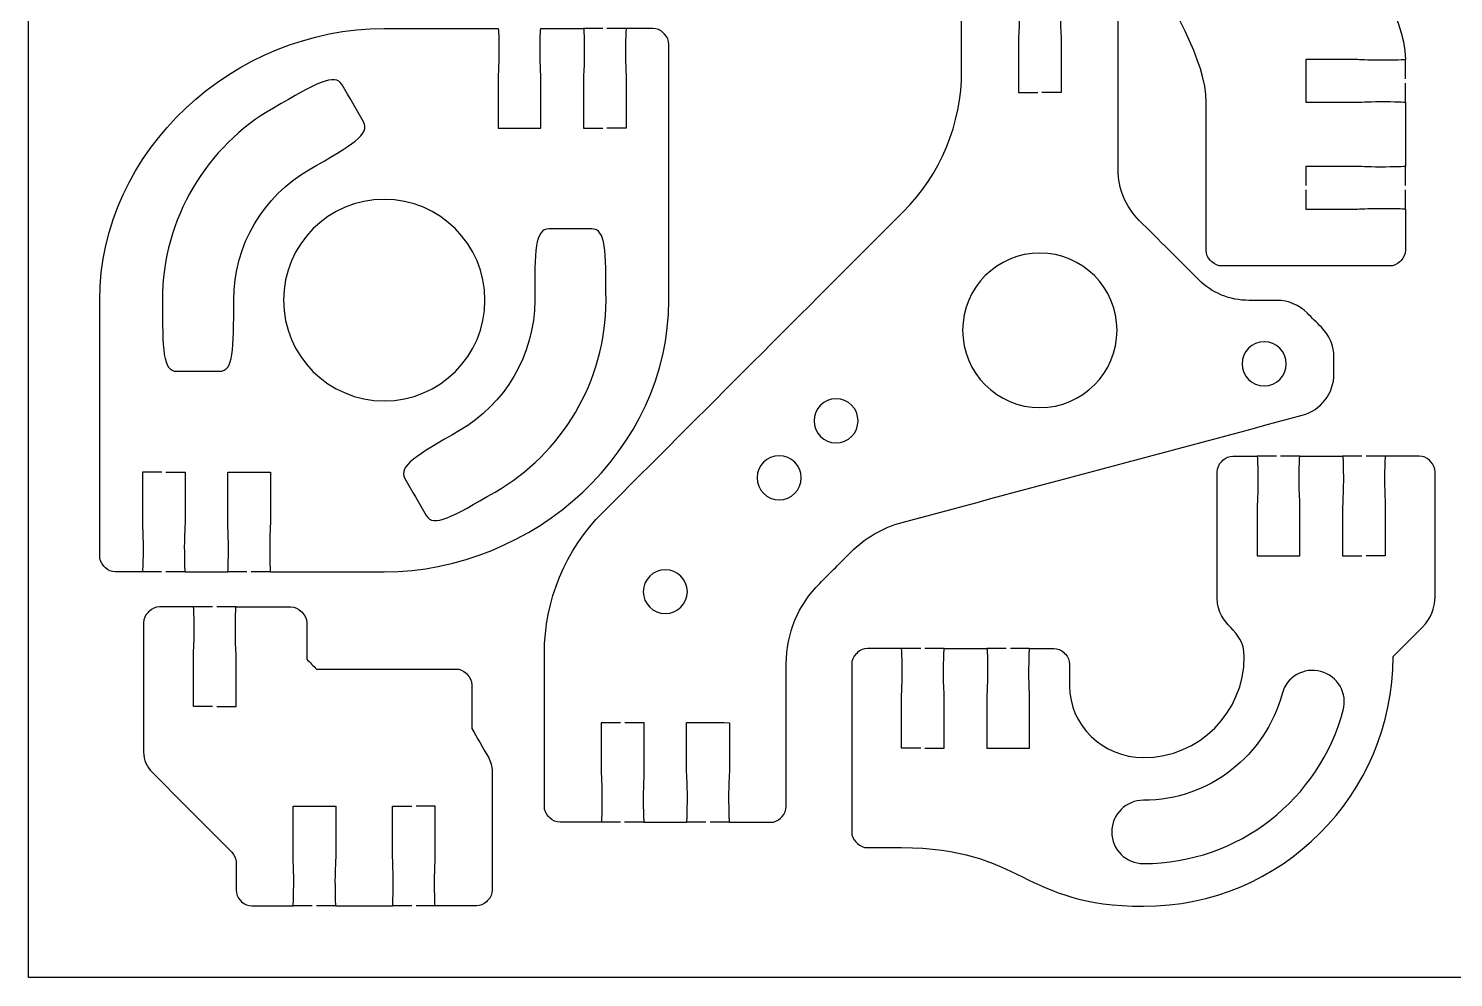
# Model space of a CAD drawing. Extents: x 0 to 410, y 0 to 300.
# Drawn here: x 0.2 to 100.3, y 0.2 to 66.9 of the extents above; entities that cross this region are included whole.
import ezdxf

# ---------------------------------------------------------------- set-up
doc = ezdxf.new("R2010")
doc.units = 0
doc.header["$MEASUREMENT"] = 0
doc.layers.add('DEFAULT', color=18, linetype='CONTINUOUS')

msp = doc.modelspace()

# ---------------------------------------------------------------- linework, layer by layer
at = {"layer": 'DEFAULT', "color": 18}
msp.add_lwpolyline([(200.18, 0.18), (0.18, 0.18), (0.18, 300.18), (200.18, 300.18)], close=True, dxfattribs=at)
at = {"layer": 'DEFAULT', "color": 1}
for points in [[(40.54, 66.85), (39.19, 66.85)], [(42.19, 66.85), (40.84, 66.85)], [(96.96, 63.32), (96.96, 64.67)], [(96.96, 61.67), (96.96, 63.02)], [(96.96, 55.83), (96.96, 57.18)], [(96.96, 54.18), (96.96, 55.53)], [(87.89, 36.81), (86.54, 36.81)], [(89.54, 36.81), (88.19, 36.81)], [(93.9, 36.81), (92.55, 36.81)], [(95.55, 36.81), (94.2, 36.81)], [(9.53, 28.69), (8.19, 28.69)], [(11.18, 28.69), (9.84, 28.69)], [(15.53, 28.69), (14.18, 28.69)], [(17.18, 28.69), (15.83, 28.69)], [(13.12, 26.21), (11.77, 26.21)], [(14.77, 26.21), (13.42, 26.21)], [(62.89, 23.29), (61.54, 23.29)], [(64.55, 23.29), (63.19, 23.29)], [(68.9, 23.3), (67.54, 23.3)], [(70.55, 23.3), (69.2, 23.3)], [(41.78, 11.09), (40.44, 11.09)], [(43.44, 11.09), (42.08, 11.09)], [(47.79, 11.08), (46.44, 11.08)], [(49.44, 11.08), (48.09, 11.08)], [(20.12, 5.21), (18.77, 5.21)], [(21.77, 5.21), (20.42, 5.21)], [(27.12, 5.21), (25.77, 5.21)], [(28.77, 5.21), (27.42, 5.21)]]:
    msp.add_lwpolyline(points, dxfattribs=at)
for points, knots in [([(87.17, 202.37), (87.49, 202.69), (87.8, 203), (88.12, 203.32), (87.77, 203.67), (87.41, 204.03), (87.06, 204.38), (86.82, 204.62), (86.47, 204.9), (85.79, 205.59), (85.12, 206.25), (84.59, 206.81), (84.59, 206.86), (85.11, 207.37), (85.63, 207.89), (86.14, 208.41), (86.33, 208.59), (86.59, 208.7), (86.85, 208.7), (86.9, 208.7), (86.95, 208.7), (87, 208.7), (87.26, 208.7), (87.52, 208.59), (87.71, 208.41), (89.56, 206.55), (91.42, 204.69), (93.28, 202.83), (94.4, 201.7), (95.03, 200.18), (95.03, 198.59), (95.03, 198.11), (95.03, 197.64), (95.03, 197.16), (94.96, 197.13), (94.21, 197.11), (93.28, 197.11), (92.32, 197.11), (91.87, 197.16), (91.53, 197.16), (91.03, 197.16), (90.53, 197.16), (90.03, 197.16), (90.04, 196.16), (90.04, 195.16), (90.04, 194.16), (90.54, 194.16), (91.03, 194.16), (91.53, 194.16), (91.87, 194.16), (92.32, 194.21), (93.28, 194.21), (94.25, 194.21), (95.03, 194.19), (95.03, 194.16), (95.03, 192.59), (94.36, 192.06), (93.62, 191.32), (92.84, 190.54), (92.84, 189.27), (93.62, 188.49), (94.4, 187.71), (95.66, 187.71), (96.45, 188.49), (97.13, 189.17), (98.24, 189.17), (98.92, 188.49), (99.61, 187.81), (99.61, 186.7), (98.92, 186.02), (96, 183.09), (92.48, 179.81), (91.43, 175.65), (90.64, 172.79), (90.03, 169.38), (90.04, 164.16), (90.04, 160.97), (90.04, 157.77), (90.04, 154.58), (90.04, 154.55), (89.25, 154.53), (88.28, 154.53), (87.32, 154.53), (86.87, 154.58), (86.54, 154.58), (86.04, 154.58), (85.54, 154.58), (85.04, 154.58), (85.04, 153.58), (85.04, 152.58), (85.04, 151.58), (85.54, 151.58), (86.04, 151.58), (86.53, 151.58), (86.87, 151.58), (87.32, 151.62), (88.28, 151.62), (89.25, 151.62), (90.03, 151.61), (90.04, 151.58), (90.03, 149.58), (91.54, 149.12), (91.54, 146.08), (91.54, 141.61), (90.03, 140.93), (90.03, 138), (90.03, 137.97), (89.25, 137.95), (88.28, 137.94), (87.32, 137.94), (86.87, 138), (86.54, 137.99), (86.04, 137.99), (85.54, 137.99), (85.04, 137.99), (85.04, 136.99), (85.04, 135.99), (85.04, 134.99), (85.54, 134.99), (86.04, 134.99), (86.54, 134.99), (86.87, 134.99), (87.32, 135.04), (88.28, 135.04), (89.25, 135.04), (90.03, 135.02), (90.03, 134.99), (90.04, 116.99), (85.05, 109.88), (85.05, 87.5), (85.05, 87.46), (84.27, 87.45), (83.31, 87.45), (82.34, 87.45), (81.89, 87.5), (81.55, 87.5), (81.05, 87.5), (80.56, 87.5), (80.06, 87.5), (80.06, 86.5), (80.06, 85.5), (80.05, 84.49), (80.56, 84.49), (81.06, 84.49), (81.56, 84.49), (81.89, 84.49), (82.34, 84.54), (83.31, 84.55), (84.27, 84.54), (85.05, 84.52), (85.06, 84.49), (85.06, 81.49), (96.96, 71.04), (96.96, 64.67), (96.96, 64.65), (96.18, 64.62), (95.21, 64.62), (94.24, 64.62), (93.79, 64.67), (93.46, 64.67), (92.3, 64.67), (91.13, 64.67), (89.96, 64.67), (89.96, 63.67), (89.96, 62.67), (89.96, 61.67), (91.13, 61.67), (92.29, 61.67), (93.46, 61.67), (93.79, 61.67), (94.24, 61.72), (95.21, 61.72), (96.18, 61.72), (96.96, 61.7), (96.96, 61.67), (96.96, 60.17), (96.96, 58.67), (96.96, 57.18), (96.96, 57.14), (96.18, 57.13), (95.21, 57.12), (94.24, 57.12), (93.79, 57.17), (93.46, 57.17), (92.29, 57.17), (91.13, 57.17), (89.96, 57.17), (89.96, 56.72), (89.96, 56.27), (89.96, 55.82)], [0, 0, 0, 0, 3.818377, 3.818377, 3.818377, 8.068094, 8.068094, 8.068094, 9.068094, 9.068094, 9.068094, 10.068094, 10.068094, 10.068094, 16.290634, 16.290634, 16.290634, 17.290634, 17.290634, 17.290634, 17.710634, 17.710634, 17.710634, 18.710634, 18.710634, 18.710634, 41.06228, 41.06228, 41.06228, 42.06228, 42.06228, 42.06228, 46.11228, 46.11228, 46.11228, 47.11228, 47.11228, 47.11228, 48.11228, 48.11228, 48.11228, 52.36228, 52.36228, 52.36228, 60.862286, 60.862286, 60.862286, 65.102298, 65.102298, 65.102298, 66.102298, 66.102298, 66.102298, 67.102298, 67.102298, 67.102298, 68.102298, 68.102298, 68.102298, 69.102298, 69.102298, 69.102298, 70.102298, 70.102298, 70.102298, 71.102298, 71.102298, 71.102298, 72.102298, 72.102298, 72.102298, 73.102298, 73.102298, 73.102298, 74.102298, 74.102298, 74.102298, 101.272298, 101.272298, 101.272298, 102.272298, 102.272298, 102.272298, 103.272298, 103.272298, 103.272298, 107.53231, 107.53231, 107.53231, 116.042316, 116.042316, 116.042316, 120.282316, 120.282316, 120.282316, 121.282316, 121.282316, 121.282316, 122.282316, 122.282316, 122.282316, 123.282316, 123.282316, 123.282316, 124.282316, 124.282316, 124.282316, 125.282316, 125.282316, 125.282316, 126.282316, 126.282316, 126.282316, 130.542327, 130.542327, 130.542327, 139.042327, 139.042327, 139.042327, 143.302327, 143.302327, 143.302327, 144.302327, 144.302327, 144.302327, 145.302327, 145.302327, 145.302327, 146.302327, 146.302327, 146.302327, 147.302327, 147.302327, 147.302327, 148.302327, 148.302327, 148.302327, 152.542327, 152.542327, 152.542327, 161.052333, 161.052333, 161.052333, 165.312333, 165.312333, 165.312333, 166.312333, 166.312333, 166.312333, 167.312333, 167.312333, 167.312333, 168.312333, 168.312333, 168.312333, 169.312333, 169.312333, 169.312333, 170.312333, 170.312333, 170.312333, 180.242333, 180.242333, 180.242333, 188.752333, 188.752333, 188.752333, 198.672333, 198.672333, 198.672333, 199.672333, 199.672333, 199.672333, 200.672333, 200.672333, 200.672333, 213.412333, 213.412333, 213.412333, 214.412333, 214.412333, 214.412333, 215.412333, 215.412333, 215.412333, 225.332333, 225.332333, 225.332333, 229.162333, 229.162333, 229.162333, 229.162333]), ([(89.96, 55.52), (89.96, 55.07), (89.96, 54.62), (89.96, 54.17), (91.13, 54.17), (92.29, 54.17), (93.46, 54.17), (93.8, 54.17), (94.24, 54.22), (95.21, 54.22), (96.11, 54.22), (96.85, 54.2), (96.95, 54.17), (96.96, 54.17), (96.96, 54.17), (96.96, 54.17), (96.96, 53.2), (96.96, 52.24), (96.96, 51.27), (96.96, 51.01), (96.85, 50.75), (96.67, 50.56), (96.63, 50.53), (96.6, 50.49), (96.56, 50.46), (96.37, 50.27), (96.12, 50.17), (95.86, 50.17), (91.93, 50.17), (88, 50.17), (84.07, 50.17), (83.8, 50.17), (83.54, 50.27), (83.36, 50.46), (83.32, 50.49), (83.29, 50.53), (83.25, 50.56), (83.06, 50.75), (82.96, 51.01), (82.96, 51.27), (82.96, 53.17), (82.96, 61.02), (82.96, 61.67), (82.96, 67.46), (73.44, 77.17), (73.44, 86), (73.44, 95.79), (75.46, 99.59), (76.06, 103.72), (77.52, 114.9), (80.04, 122.2), (80.04, 134.99), (80.04, 138.18), (80.04, 141.38), (80.04, 144.58), (80.11, 144.6), (80.87, 144.63), (81.79, 144.63), (82.75, 144.63), (83.2, 144.57), (83.54, 144.58), (84.04, 144.58), (84.54, 144.58), (85.04, 144.58), (85.04, 145.03), (85.04, 145.48), (85.04, 145.93)], [0, 0, 0, 0, 3.83, 3.83, 3.83, 13.74, 13.74, 13.74, 14.74, 14.74, 14.74, 15.74, 15.74, 15.74, 16.74, 16.74, 16.74, 24.95, 24.95, 24.95, 25.95, 25.95, 25.95, 26.374264, 26.374264, 26.374264, 27.374264, 27.374264, 27.374264, 60.794264, 60.794264, 60.794264, 61.794264, 61.794264, 61.794264, 62.218528, 62.218528, 62.218528, 63.218528, 63.218528, 63.218528, 64.218528, 64.218528, 64.218528, 65.218528, 65.218528, 65.218528, 66.218528, 66.218528, 66.218528, 67.218528, 67.218528, 67.218528, 94.408528, 94.408528, 94.408528, 95.408528, 95.408528, 95.408528, 96.408528, 96.408528, 96.408528, 100.648528, 100.648528, 100.648528, 104.478528, 104.478528, 104.478528, 104.478528]), ([(41.79, 18.08), (41.34, 18.08), (40.89, 18.08), (40.44, 18.08), (40.44, 16.92), (40.43, 15.75), (40.43, 14.59), (40.44, 14.25), (40.48, 13.8), (40.48, 12.84), (40.48, 11.87), (40.47, 11.09), (40.43, 11.09), (39.47, 11.09), (38.51, 11.09), (37.54, 11.09), (37.28, 11.09), (37.02, 11.19), (36.84, 11.38), (36.8, 11.42), (36.76, 11.45), (36.73, 11.49), (36.54, 11.67), (36.44, 11.93), (36.44, 12.19), (36.44, 15.78), (36.44, 19.36), (36.44, 22.95), (36.44, 26.66), (37.91, 30.22), (40.54, 32.85), (47.58, 39.89), (54.62, 46.94), (61.67, 53.98), (64.29, 56.6), (65.77, 60.16), (65.77, 63.88), (65.77, 65.34), (65.77, 66.79), (65.77, 68.25), (65.77, 68.51), (65.87, 68.77), (66.06, 68.95), (66.09, 68.99), (66.13, 69.03), (66.17, 69.06), (66.35, 69.25), (66.61, 69.35), (66.87, 69.35), (67.84, 69.35), (68.8, 69.35), (69.76, 69.35), (69.8, 69.35), (69.81, 68.57), (69.81, 67.61), (69.81, 66.64), (69.76, 66.19), (69.76, 65.85), (69.76, 64.69), (69.76, 63.52), (69.76, 62.36), (70.22, 62.36), (70.67, 62.36), (71.12, 62.36)], [0, 0, 0, 0, 3.83, 3.83, 3.83, 13.740005, 13.740005, 13.740005, 14.740005, 14.740005, 14.740005, 15.740005, 15.740005, 15.740005, 23.930005, 23.930005, 23.930005, 24.930005, 24.930005, 24.930005, 25.354269, 25.354269, 25.354269, 26.354269, 26.354269, 26.354269, 56.844269, 56.844269, 56.844269, 57.844269, 57.844269, 57.844269, 142.555662, 142.555662, 142.555662, 143.555662, 143.555662, 143.555662, 155.945662, 155.945662, 155.945662, 156.945662, 156.945662, 156.945662, 157.369926, 157.369926, 157.369926, 158.369926, 158.369926, 158.369926, 166.559926, 166.559926, 166.559926, 167.559926, 167.559926, 167.559926, 168.559926, 168.559926, 168.559926, 178.469926, 178.469926, 178.469926, 182.309926, 182.309926, 182.309926, 182.309926]), ([(42.09, 18.09), (42.54, 18.09), (42.99, 18.09), (43.44, 18.09), (43.44, 16.92), (43.44, 15.75), (43.44, 14.58), (43.44, 14.25), (43.39, 13.8), (43.39, 12.84), (43.39, 11.88), (43.41, 11.1), (43.44, 11.09), (44.44, 11.09), (45.44, 11.09), (46.44, 11.08), (46.47, 11.08), (46.49, 11.87), (46.49, 12.83), (46.49, 13.8), (46.44, 14.25), (46.44, 14.58), (46.44, 15.75), (46.44, 16.92), (46.44, 18.09), (47.44, 18.09), (48.44, 18.09), (49.44, 18.08), (49.44, 16.92), (49.44, 15.75), (49.44, 14.58), (49.44, 14.25), (49.39, 13.8), (49.39, 12.83), (49.39, 11.9), (49.41, 11.14), (49.44, 11.08), (50.41, 11.08), (51.37, 11.08), (52.34, 11.08), (52.6, 11.08), (52.85, 11.19), (53.04, 11.38), (53.08, 11.41), (53.11, 11.45), (53.15, 11.48), (53.33, 11.67), (53.44, 11.92), (53.44, 12.19), (53.44, 15.53), (53.44, 18.87), (53.44, 22.21), (53.44, 24.33), (54.28, 26.37), (55.79, 27.87), (56.52, 28.6), (57.26, 29.34), (58, 30.08), (58.99, 31.07), (60.22, 31.78), (61.58, 32.15), (70.96, 34.66), (80.34, 37.17), (89.71, 39.68), (91.03, 40.04), (91.94, 41.23), (91.94, 42.58), (91.94, 42.97), (91.94, 43.36), (91.94, 43.75), (91.94, 44.54), (91.62, 45.3), (91.06, 45.87), (90.72, 46.2), (90.39, 46.53), (90.06, 46.87), (89.49, 47.43), (88.73, 47.75), (87.94, 47.75), (87.28, 47.75), (86.62, 47.75), (85.96, 47.75), (84.63, 47.75), (83.36, 48.27), (82.42, 49.21), (81.03, 50.61), (79.63, 52), (78.23, 53.4), (77.3, 54.34), (76.77, 55.61), (76.77, 56.94), (76.77, 60.71), (76.77, 64.48), (76.77, 68.25), (76.77, 68.52), (76.66, 68.77), (76.47, 68.96), (76.44, 68.99), (76.4, 69.03), (76.37, 69.06), (76.18, 69.25), (75.93, 69.36), (75.66, 69.36), (74.7, 69.36), (73.73, 69.36), (72.77, 69.36), (72.74, 69.36), (72.72, 68.57), (72.72, 67.61), (72.72, 66.64), (72.77, 66.19), (72.77, 65.85), (72.77, 64.69), (72.77, 63.52), (72.77, 62.35), (72.32, 62.35), (71.86, 62.35), (71.41, 62.35)], [0, 0, 0, 0, 3.83, 3.83, 3.83, 13.76, 13.76, 13.76, 14.76, 14.76, 14.76, 15.76, 15.76, 15.76, 24.270006, 24.270006, 24.270006, 25.270006, 25.270006, 25.270006, 26.270006, 26.270006, 26.270006, 36.200006, 36.200006, 36.200006, 44.710012, 44.710012, 44.710012, 54.630012, 54.630012, 54.630012, 55.630012, 55.630012, 55.630012, 56.640012, 56.640012, 56.640012, 64.850012, 64.850012, 64.850012, 65.850012, 65.850012, 65.850012, 66.274276, 66.274276, 66.274276, 67.274276, 67.274276, 67.274276, 95.664276, 95.664276, 95.664276, 96.664276, 96.664276, 96.664276, 105.531395, 105.531395, 105.531395, 106.531395, 106.531395, 106.531395, 189.085283, 189.085283, 189.085283, 190.085283, 190.085283, 190.085283, 193.375283, 193.375283, 193.375283, 194.375283, 194.375283, 194.375283, 198.39165, 198.39165, 198.39165, 199.39165, 199.39165, 199.39165, 204.99165, 204.99165, 204.99165, 205.99165, 205.99165, 205.99165, 222.792507, 222.792507, 222.792507, 223.792507, 223.792507, 223.792507, 255.872507, 255.872507, 255.872507, 256.872507, 256.872507, 256.872507, 257.296771, 257.296771, 257.296771, 258.296771, 258.296771, 258.296771, 266.506771, 266.506771, 266.506771, 267.506771, 267.506771, 267.506771, 268.506771, 268.506771, 268.506771, 278.426771, 278.426771, 278.426771, 282.256771, 282.256771, 282.256771, 282.256771]), ([(9.54, 35.68), (9.08, 35.68), (8.63, 35.68), (8.18, 35.68), (8.18, 34.52), (8.18, 33.35), (8.18, 32.18), (8.18, 31.85), (8.23, 31.4), (8.23, 30.43), (8.23, 29.51), (8.21, 28.75), (8.18, 28.68), (7.55, 28.68), (6.92, 28.68), (6.29, 28.68), (6.02, 28.68), (5.76, 28.79), (5.58, 28.97), (5.54, 29.01), (5.51, 29.04), (5.47, 29.08), (5.28, 29.27), (5.18, 29.52), (5.18, 29.79), (5.18, 35.78), (5.18, 41.77), (5.18, 47.77), (5.18, 58.29), (14.66, 66.86), (25.18, 66.86), (27.85, 66.86), (30.52, 66.86), (33.19, 66.86), (33.22, 66.86), (33.24, 66.07), (33.24, 65.11), (33.24, 64.14), (33.19, 63.69), (33.19, 63.36), (33.19, 62.19), (33.19, 61.02), (33.19, 59.86), (34.19, 59.86), (35.19, 59.86), (36.19, 59.86), (36.19, 61.02), (36.19, 62.19), (36.19, 63.36), (36.19, 63.69), (36.14, 64.14), (36.14, 65.11), (36.14, 66.07), (36.16, 66.86), (36.19, 66.86), (37.19, 66.85), (38.19, 66.85), (39.19, 66.85), (39.22, 66.85), (39.24, 66.07), (39.24, 65.1), (39.24, 64.14), (39.19, 63.69), (39.19, 63.35), (39.19, 62.19), (39.19, 61.02), (39.19, 59.85), (39.64, 59.85), (40.09, 59.85), (40.54, 59.85)], [0, 0, 0, 0, 3.84, 3.84, 3.84, 13.760005, 13.760005, 13.760005, 14.760005, 14.760005, 14.760005, 15.760005, 15.760005, 15.760005, 21.120005, 21.120005, 21.120005, 22.120005, 22.120005, 22.120005, 22.544269, 22.544269, 22.544269, 23.544269, 23.544269, 23.544269, 74.52427, 74.52427, 74.52427, 75.52427, 75.52427, 75.52427, 98.21427, 98.21427, 98.21427, 99.21427, 99.21427, 99.21427, 100.21427, 100.21427, 100.21427, 110.134275, 110.134275, 110.134275, 118.644275, 118.644275, 118.644275, 128.564275, 128.564275, 128.564275, 129.564275, 129.564275, 129.564275, 130.564275, 130.564275, 130.564275, 139.064281, 139.064281, 139.064281, 140.064281, 140.064281, 140.064281, 141.064281, 141.064281, 141.064281, 150.984281, 150.984281, 150.984281, 154.814281, 154.814281, 154.814281, 154.814281]), ([(9.84, 35.68), (10.29, 35.68), (10.73, 35.68), (11.18, 35.68), (11.18, 34.52), (11.18, 33.35), (11.18, 32.18), (11.18, 31.85), (11.13, 31.4), (11.13, 30.43), (11.13, 29.47), (11.15, 28.68), (11.18, 28.68), (12.01, 28.68), (13.05, 28.68), (14.18, 28.68), (14.21, 28.68), (14.23, 29.47), (14.23, 30.43), (14.23, 31.4), (14.18, 31.85), (14.18, 32.18), (14.18, 33.35), (14.18, 34.52), (14.18, 35.68), (15.18, 35.68), (16.18, 35.68), (17.18, 35.68), (17.18, 34.52), (17.18, 33.35), (17.18, 32.18), (17.18, 31.85), (17.13, 31.4), (17.13, 30.43), (17.13, 29.47), (17.16, 28.68), (17.18, 28.68), (19.85, 28.68), (22.52, 28.68), (25.18, 28.68), (35.7, 28.68), (45.19, 37.25), (45.19, 47.77), (45.19, 53.76), (45.19, 59.75), (45.19, 65.74), (45.19, 66.01), (45.08, 66.27), (44.89, 66.45), (44.86, 66.49), (44.82, 66.52), (44.79, 66.56), (44.6, 66.75), (44.35, 66.85), (44.08, 66.85), (43.45, 66.85), (42.82, 66.85), (42.19, 66.85), (42.16, 66.77), (42.14, 66.01), (42.14, 65.1), (42.14, 64.14), (42.19, 63.69), (42.19, 63.35), (42.19, 62.19), (42.19, 61.02), (42.19, 59.85), (41.74, 59.85), (41.29, 59.85), (40.84, 59.85)], [0, 0, 0, 0, 3.81, 3.81, 3.81, 13.730005, 13.730005, 13.730005, 14.730005, 14.730005, 14.730005, 15.730005, 15.730005, 15.730005, 16.730005, 16.730005, 16.730005, 17.730005, 17.730005, 17.730005, 18.730005, 18.730005, 18.730005, 28.650005, 28.650005, 28.650005, 37.160005, 37.160005, 37.160005, 47.080005, 47.080005, 47.080005, 48.080005, 48.080005, 48.080005, 49.080005, 49.080005, 49.080005, 71.760005, 71.760005, 71.760005, 72.760005, 72.760005, 72.760005, 123.720005, 123.720005, 123.720005, 124.720005, 124.720005, 124.720005, 125.144269, 125.144269, 125.144269, 126.144269, 126.144269, 126.144269, 131.514269, 131.514269, 131.514269, 132.514269, 132.514269, 132.514269, 133.514269, 133.514269, 133.514269, 143.434274, 143.434274, 143.434274, 147.254274, 147.254274, 147.254274, 147.254274]), ([(9.59, 47.77), (9.59, 53.54), (12.73, 58.58), (17.39, 61.27), (20.42, 63.02), (21.72, 63.77), (22.22, 62.9), (22.72, 62.04), (23.22, 61.17), (23.72, 60.3), (24.22, 59.44), (22.93, 58.68), (19.89, 56.93), (16.73, 55.1), (14.6, 51.68), (14.6, 47.77), (14.6, 44.27), (14.6, 42.77), (13.6, 42.77), (12.6, 42.77), (11.6, 42.77), (10.6, 42.77), (9.6, 42.77), (9.6, 44.27), (9.59, 47.77)], [0.01, 0.01, 0.01, 0.01, 1.010434, 1.010434, 1.010434, 2.025017, 2.025017, 2.025017, 10.527655, 10.527655, 10.527655, 11.52809, 11.52809, 11.52809, 12.528524, 12.528524, 12.528524, 13.528958, 13.528958, 13.528958, 22.042655, 22.042655, 22.042655, 23.043089, 23.043089, 23.043089, 23.043089]), ([(18.1, 47.77), (18.1, 51.68), (21.27, 54.85), (25.18, 54.85), (29.09, 54.85), (32.26, 51.68), (32.26, 47.77), (32.26, 43.86), (29.09, 40.69), (25.18, 40.69), (21.27, 40.69), (18.1, 43.86), (18.1, 47.77)], [1, 1, 1, 1, 2, 2, 2, 3, 3, 3, 4, 4, 4, 5, 5, 5, 5]), ([(30.47, 38.61), (33.63, 40.44), (35.76, 43.86), (35.76, 47.77), (35.76, 51.27), (35.76, 52.77), (36.76, 52.77), (37.77, 52.77), (38.77, 52.77), (39.77, 52.77), (40.77, 52.77), (40.77, 51.27), (40.77, 47.77), (40.77, 42), (37.63, 36.97), (32.97, 34.28), (29.94, 32.53), (28.64, 31.77), (28.14, 32.64), (27.64, 33.51), (27.14, 34.37), (26.64, 35.24), (26.14, 36.1), (27.44, 36.86), (30.47, 38.61)], [1, 1, 1, 1, 2, 2, 2, 3, 3, 3, 11.510006, 11.510006, 11.510006, 12.510006, 12.510006, 12.510006, 13.510006, 13.510006, 13.510006, 14.510006, 14.510006, 14.510006, 23.022614, 23.022614, 23.022614, 24.022614, 24.022614, 24.022614, 24.022614]), ([(71.27, 40.22), (68.27, 40.22), (65.84, 42.65), (65.84, 45.65), (65.84, 48.65), (68.27, 51.08), (71.27, 51.08), (74.26, 51.08), (76.69, 48.65), (76.69, 45.65), (76.69, 42.65), (74.26, 40.22), (71.27, 40.22)], [1, 1, 1, 1, 2, 2, 2, 3, 3, 3, 4, 4, 4, 5, 5, 5, 5]), ([(87.04, 41.75), (86.18, 41.75), (85.49, 42.44), (85.49, 43.3), (85.49, 44.15), (86.18, 44.84), (87.04, 44.84), (87.89, 44.84), (88.58, 44.15), (88.58, 43.3), (88.58, 42.44), (87.89, 41.75), (87.04, 41.75)], [1, 1, 1, 1, 2, 2, 2, 3, 3, 3, 4, 4, 4, 5, 5, 5, 5]), ([(56.94, 37.74), (56.09, 37.74), (55.4, 38.44), (55.4, 39.29), (55.4, 40.15), (56.09, 40.84), (56.94, 40.84), (57.8, 40.84), (58.49, 40.15), (58.49, 39.29), (58.49, 38.44), (57.8, 37.74), (56.94, 37.74)], [1, 1, 1, 1, 2, 2, 2, 3, 3, 3, 4, 4, 4, 5, 5, 5, 5]), ([(52.94, 33.74), (52.09, 33.74), (51.39, 34.44), (51.39, 35.29), (51.39, 36.15), (52.09, 36.84), (52.94, 36.84), (53.8, 36.84), (54.49, 36.15), (54.49, 35.29), (54.49, 34.44), (53.8, 33.74), (52.94, 33.74)], [1, 1, 1, 1, 2, 2, 2, 3, 3, 3, 4, 4, 4, 5, 5, 5, 5]), ([(62.89, 16.3), (62.44, 16.3), (61.99, 16.3), (61.54, 16.3), (61.54, 17.47), (61.54, 18.63), (61.54, 19.8), (61.54, 20.13), (61.59, 20.58), (61.59, 21.55), (61.59, 22.51), (61.57, 23.29), (61.54, 23.29), (60.75, 23.29), (59.95, 23.29), (59.15, 23.29), (58.88, 23.29), (58.63, 23.19), (58.44, 23), (58.41, 22.97), (58.37, 22.93), (58.34, 22.9), (58.15, 22.71), (58.04, 22.46), (58.04, 22.19), (58.04, 18.26), (58.04, 14.33), (58.04, 10.4), (58.04, 10.14), (58.15, 9.88), (58.34, 9.7), (58.37, 9.66), (58.41, 9.62), (58.44, 9.59), (58.63, 9.4), (58.88, 9.3), (59.15, 9.3), (59.95, 9.3), (60.75, 9.3), (61.55, 9.3), (70.05, 9.3), (70.05, 5.18), (78.55, 5.18), (88.25, 5.18), (96.09, 13.02), (96.09, 22.72), (96.78, 23.41), (97.48, 24.1), (98.17, 24.8), (98.73, 25.36), (99.05, 26.12), (99.05, 26.92), (99.05, 29.85), (99.05, 32.78), (99.05, 35.71), (99.05, 35.97), (98.94, 36.22), (98.75, 36.41), (98.72, 36.45), (98.68, 36.48), (98.65, 36.52), (98.46, 36.7), (98.2, 36.81), (97.94, 36.81), (97.14, 36.81), (96.35, 36.81), (95.55, 36.81), (95.52, 36.81), (95.5, 36.03), (95.5, 35.06), (95.5, 34.1), (95.55, 33.65), (95.55, 33.31), (95.55, 32.15), (95.55, 30.98), (95.55, 29.81), (95.1, 29.81), (94.65, 29.81), (94.2, 29.81)], [0, 0, 0, 0, 3.83, 3.83, 3.83, 13.75, 13.75, 13.75, 14.75, 14.75, 14.75, 15.75, 15.75, 15.75, 22.54, 22.54, 22.54, 23.54, 23.54, 23.54, 23.964264, 23.964264, 23.964264, 24.964264, 24.964264, 24.964264, 58.374264, 58.374264, 58.374264, 59.374264, 59.374264, 59.374264, 59.798528, 59.798528, 59.798528, 60.798528, 60.798528, 60.798528, 67.598528, 67.598528, 67.598528, 68.598528, 68.598528, 68.598528, 69.598528, 69.598528, 69.598528, 77.942388, 77.942388, 77.942388, 78.942388, 78.942388, 78.942388, 103.852388, 103.852388, 103.852388, 104.852388, 104.852388, 104.852388, 105.276652, 105.276652, 105.276652, 106.276652, 106.276652, 106.276652, 113.056652, 113.056652, 113.056652, 114.056652, 114.056652, 114.056652, 115.056652, 115.056652, 115.056652, 124.976652, 124.976652, 124.976652, 128.806652, 128.806652, 128.806652, 128.806652]), ([(63.19, 16.3), (63.65, 16.3), (64.1, 16.3), (64.55, 16.3), (64.54, 17.46), (64.54, 18.63), (64.54, 19.8), (64.55, 20.13), (64.49, 20.58), (64.5, 21.55), (64.5, 22.51), (64.52, 23.29), (64.55, 23.29), (65.55, 23.29), (66.55, 23.29), (67.54, 23.29), (67.58, 23.29), (67.59, 22.51), (67.59, 21.55), (67.59, 20.58), (67.54, 20.13), (67.54, 19.8), (67.55, 18.63), (67.55, 17.46), (67.55, 16.3), (68.55, 16.3), (69.55, 16.3), (70.55, 16.3), (70.55, 17.46), (70.55, 18.63), (70.55, 19.8), (70.55, 20.13), (70.5, 20.58), (70.5, 21.55), (70.5, 22.51), (70.52, 23.3), (70.55, 23.3), (71.11, 23.3), (71.68, 23.3), (72.24, 23.3), (72.51, 23.3), (72.77, 23.19), (72.95, 23.01), (72.99, 22.97), (73.02, 22.93), (73.06, 22.9), (73.25, 22.71), (73.35, 22.46), (73.35, 22.19), (73.35, 21.69), (73.35, 21.18), (73.35, 20.67), (73.35, 17.89), (75.68, 15.63), (78.55, 15.63), (82.46, 15.63), (85.63, 18.8), (85.63, 22.72), (85.63, 24.77), (83.74, 24.77), (83.74, 26.82), (83.74, 29.78), (83.74, 32.74), (83.74, 35.71), (83.74, 35.97), (83.84, 36.23), (84.03, 36.41), (84.07, 36.45), (84.1, 36.48), (84.14, 36.52), (84.32, 36.71), (84.58, 36.81), (84.84, 36.81), (85.41, 36.81), (85.97, 36.81), (86.54, 36.81), (86.57, 36.8), (86.59, 36.03), (86.59, 35.06), (86.59, 34.1), (86.55, 33.65), (86.55, 33.31), (86.55, 32.15), (86.55, 30.98), (86.55, 29.81), (87.55, 29.81), (88.55, 29.81), (89.55, 29.81), (89.55, 30.98), (89.55, 32.15), (89.55, 33.31), (89.55, 33.65), (89.5, 34.1), (89.49, 35.06), (89.49, 36.03), (89.52, 36.81), (89.54, 36.81), (90.54, 36.81), (91.55, 36.81), (92.55, 36.81), (92.58, 36.8), (92.6, 36.02), (92.6, 35.06), (92.6, 34.1), (92.55, 33.65), (92.55, 33.31), (92.55, 32.15), (92.55, 30.98), (92.55, 29.81), (93, 29.81), (93.45, 29.81), (93.9, 29.81)], [0, 0, 0, 0, 3.83, 3.83, 3.83, 13.740005, 13.740005, 13.740005, 14.740005, 14.740005, 14.740005, 15.740005, 15.740005, 15.740005, 24.240005, 24.240005, 24.240005, 25.240005, 25.240005, 25.240005, 26.240005, 26.240005, 26.240005, 36.16001, 36.16001, 36.16001, 44.67001, 44.67001, 44.67001, 54.590015, 54.590015, 54.590015, 55.590015, 55.590015, 55.590015, 56.590015, 56.590015, 56.590015, 61.400015, 61.400015, 61.400015, 62.400015, 62.400015, 62.400015, 62.824279, 62.824279, 62.824279, 63.824279, 63.824279, 63.824279, 68.144279, 68.144279, 68.144279, 69.144279, 69.144279, 69.144279, 70.144279, 70.144279, 70.144279, 71.144279, 71.144279, 71.144279, 96.354279, 96.354279, 96.354279, 97.354279, 97.354279, 97.354279, 97.778543, 97.778543, 97.778543, 98.778543, 98.778543, 98.778543, 103.598543, 103.598543, 103.598543, 104.598543, 104.598543, 104.598543, 105.598543, 105.598543, 105.598543, 115.528543, 115.528543, 115.528543, 124.038549, 124.038549, 124.038549, 133.958549, 133.958549, 133.958549, 134.958549, 134.958549, 134.958549, 135.958549, 135.958549, 135.958549, 144.468549, 144.468549, 144.468549, 145.468549, 145.468549, 145.468549, 146.468549, 146.468549, 146.468549, 156.388549, 156.388549, 156.388549, 160.218549, 160.218549, 160.218549, 160.218549]), ([(44.94, 25.74), (44.08, 25.74), (43.39, 26.43), (43.39, 27.28), (43.39, 28.14), (44.08, 28.83), (44.94, 28.83), (45.79, 28.83), (46.49, 28.14), (46.49, 27.28), (46.49, 26.43), (45.79, 25.74), (44.94, 25.74)], [1, 1, 1, 1, 2, 2, 2, 3, 3, 3, 4, 4, 4, 5, 5, 5, 5]), ([(13.12, 19.21), (12.67, 19.21), (12.22, 19.21), (11.77, 19.21), (11.77, 20.38), (11.77, 21.54), (11.77, 22.71), (11.77, 23.04), (11.82, 23.49), (11.82, 24.46), (11.82, 25.43), (11.8, 26.21), (11.77, 26.21), (10.97, 26.21), (10.17, 26.21), (9.38, 26.21), (9.11, 26.21), (8.86, 26.1), (8.67, 25.92), (8.63, 25.88), (8.6, 25.85), (8.56, 25.81), (8.37, 25.62), (8.27, 25.37), (8.27, 25.1), (8.27, 22.07), (8.27, 19.04), (8.27, 16.01), (8.27, 15.48), (8.48, 14.97), (8.86, 14.6), (10.73, 12.72), (12.6, 10.85), (14.47, 8.98), (14.66, 8.79), (14.77, 8.53), (14.77, 8.27), (14.77, 7.62), (14.77, 6.96), (14.77, 6.31), (14.77, 6.05), (14.87, 5.79), (15.06, 5.61), (15.09, 5.57), (15.13, 5.54), (15.16, 5.5), (15.35, 5.31), (15.61, 5.21), (15.87, 5.21), (16.84, 5.21), (17.8, 5.21), (18.77, 5.21), (18.79, 5.21), (18.82, 5.99), (18.82, 6.96), (18.82, 7.92), (18.77, 8.37), (18.77, 8.71), (18.77, 9.87), (18.77, 11.04), (18.77, 12.21), (19.77, 12.21), (20.77, 12.21), (21.77, 12.21), (21.77, 11.04), (21.77, 9.87), (21.77, 8.71), (21.77, 8.37), (21.72, 7.92), (21.72, 6.96), (21.72, 5.99), (21.74, 5.21), (21.77, 5.21), (23.1, 5.21), (24.43, 5.21), (25.77, 5.21), (25.79, 5.21), (25.81, 5.99), (25.81, 6.96), (25.81, 7.92), (25.77, 8.37), (25.77, 8.71), (25.77, 9.87), (25.77, 11.04), (25.77, 12.21), (26.22, 12.21), (26.67, 12.21), (27.12, 12.21)], [0, 0, 0, 0, 3.83, 3.83, 3.83, 13.75, 13.75, 13.75, 14.75, 14.75, 14.75, 15.75, 15.75, 15.75, 22.54, 22.54, 22.54, 23.54, 23.54, 23.54, 23.964264, 23.964264, 23.964264, 24.964264, 24.964264, 24.964264, 50.734264, 50.734264, 50.734264, 51.734264, 51.734264, 51.734264, 74.248544, 74.248544, 74.248544, 75.248544, 75.248544, 75.248544, 80.798544, 80.798544, 80.798544, 81.798544, 81.798544, 81.798544, 82.222808, 82.222808, 82.222808, 83.222808, 83.222808, 83.222808, 91.432808, 91.432808, 91.432808, 92.432808, 92.432808, 92.432808, 93.432808, 93.432808, 93.432808, 103.352808, 103.352808, 103.352808, 111.862808, 111.862808, 111.862808, 121.782808, 121.782808, 121.782808, 122.782808, 122.782808, 122.782808, 123.782808, 123.782808, 123.782808, 135.112808, 135.112808, 135.112808, 136.112808, 136.112808, 136.112808, 137.112808, 137.112808, 137.112808, 147.032808, 147.032808, 147.032808, 150.862808, 150.862808, 150.862808, 150.862808]), ([(13.42, 19.21), (13.87, 19.21), (14.32, 19.21), (14.77, 19.21), (14.77, 20.38), (14.77, 21.54), (14.77, 22.71), (14.77, 23.04), (14.72, 23.49), (14.72, 24.46), (14.72, 25.43), (14.74, 26.21), (14.77, 26.21), (16.06, 26.21), (17.34, 26.21), (18.62, 26.21), (18.89, 26.21), (19.14, 26.1), (19.33, 25.92), (19.37, 25.88), (19.4, 25.85), (19.44, 25.81), (19.62, 25.62), (19.73, 25.37), (19.73, 25.1), (19.73, 24.25), (19.73, 23.4), (19.73, 22.54), (19.96, 22.31), (20.19, 22.08), (20.42, 21.85), (23.69, 21.85), (26.95, 21.85), (30.22, 21.85), (30.49, 21.85), (30.74, 21.75), (30.93, 21.56), (30.96, 21.52), (31, 21.49), (31.03, 21.45), (31.22, 21.27), (31.33, 21.01), (31.33, 20.74), (31.33, 19.72), (31.33, 18.7), (31.33, 17.68), (31.72, 17.01), (32.11, 16.33), (32.5, 15.65), (32.67, 15.35), (32.77, 15), (32.77, 14.66), (32.77, 11.87), (32.77, 9.09), (32.77, 6.31), (32.77, 6.05), (32.66, 5.79), (32.47, 5.61), (32.44, 5.57), (32.4, 5.54), (32.37, 5.5), (32.18, 5.31), (31.92, 5.21), (31.66, 5.21), (30.7, 5.21), (29.73, 5.21), (28.77, 5.21), (28.74, 5.21), (28.72, 5.99), (28.72, 6.96), (28.72, 7.92), (28.77, 8.37), (28.77, 8.71), (28.77, 9.87), (28.77, 11.04), (28.77, 12.21), (28.32, 12.21), (27.87, 12.21), (27.42, 12.21)], [0, 0, 0, 0, 3.83, 3.83, 3.83, 13.75, 13.75, 13.75, 14.75, 14.75, 14.75, 15.75, 15.75, 15.75, 26.66, 26.66, 26.66, 27.66, 27.66, 27.66, 28.084264, 28.084264, 28.084264, 29.084264, 29.084264, 29.084264, 36.334264, 36.334264, 36.334264, 39.106123, 39.106123, 39.106123, 66.886123, 66.886123, 66.886123, 67.886123, 67.886123, 67.886123, 68.303376, 68.303376, 68.303376, 69.303376, 69.303376, 69.303376, 77.983376, 77.983376, 77.983376, 84.618027, 84.618027, 84.618027, 85.618027, 85.618027, 85.618027, 109.268027, 109.268027, 109.268027, 110.268027, 110.268027, 110.268027, 110.692291, 110.692291, 110.692291, 111.692291, 111.692291, 111.692291, 119.892291, 119.892291, 119.892291, 120.892291, 120.892291, 120.892291, 121.892291, 121.892291, 121.892291, 131.812291, 131.812291, 131.812291, 135.642291, 135.642291, 135.642291, 135.642291]), ([(92.59, 18.95), (90.93, 12.75), (85.26, 8.18), (78.55, 8.18), (77.32, 8.18), (76.32, 9.17), (76.32, 10.4), (76.32, 11.64), (77.32, 12.63), (78.55, 12.63), (83.21, 12.63), (87.14, 15.81), (88.29, 20.11), (88.61, 21.29), (89.83, 22), (91.02, 21.68), (92.21, 21.36), (92.91, 20.14), (92.59, 18.95)], [1, 1, 1, 1, 2, 2, 2, 3, 3, 3, 4, 4, 4, 5, 5, 5, 6, 6, 6, 7, 7, 7, 7])]:
    msp.add_open_spline(points, degree=3, knots=knots, dxfattribs=at)

doc.saveas('drawing.dxf')
